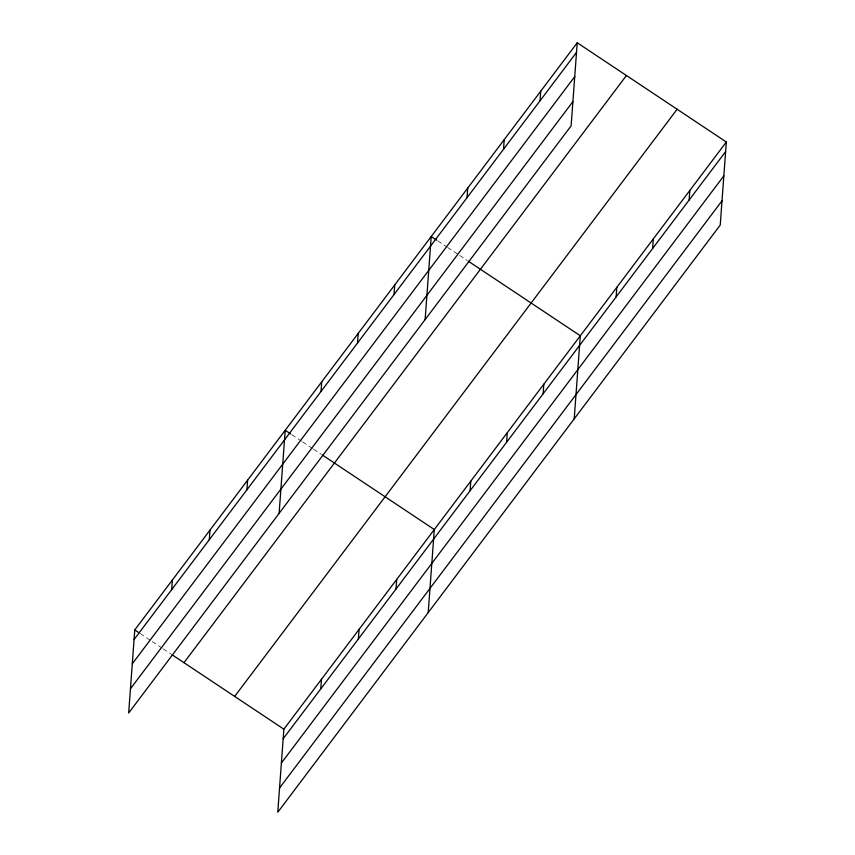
<?xml version="1.0" encoding="UTF-8"?>
<svg xmlns="http://www.w3.org/2000/svg" width="855" height="855" viewBox="0 0 855 855"><rect width="100%" height="100%" fill="white"/><g stroke="black" fill="none" stroke-linecap="round" stroke-linejoin="round"><path stroke-width="0.64" stroke-dasharray="4.28 3.21" d="M437.781 240.886L446.534 246.71M447.625 247.437L458.558 254.715M459.648 255.442L467.3 260.54M291.769 434.65L301.612 441.201M302.702 441.928L312.545 448.48M313.635 449.206L321.288 454.304M140.241 633.566L151.175 640.844M152.265 641.571L162.108 648.122M163.198 648.849L170.85 653.947"/><path stroke-width="1.28" d="M577.232 42.75L134.769 629.921L128.678 712.995L571.129 125.824L577.232 42.75L726.323 142.005L720.231 225.079L277.768 812.25L283.871 729.176L726.323 142.005M171.673 589.64L172.379 580.011M209.283 539.729L209.988 530.1M246.892 489.819L247.597 480.2M279.115 513.363L285.207 430.289L290.679 433.923M321.01 391.462L321.715 381.843M320.764 688.884L321.48 679.265M357.508 343.026L358.213 333.397M358.373 638.984L359.089 629.355M394.016 294.58L394.721 284.961M395.983 589.074L396.699 579.444M425.127 319.588L431.219 236.514L436.691 240.159M428.205 612.608L434.297 529.534L322.388 455.031M467.022 197.697L467.728 188.079M470.1 490.717L470.806 481.098M503.52 149.262L504.226 139.632M506.598 442.281L507.304 432.651M540.029 100.815L540.734 91.196M543.107 393.834L543.812 384.216M574.218 418.843L580.31 335.769L468.401 261.267M616.113 296.952L616.818 287.323M652.611 248.506L653.316 238.887M689.119 200.07L689.825 190.441M134.064 639.551L576.527 52.369M132.29 663.79L574.752 76.608M130.452 688.756L572.914 101.585M183.975 662.678L626.437 75.507M234.665 696.419L677.128 109.248M283.155 738.795L725.617 151.624M281.38 763.034L723.843 175.863M279.542 788.011L722.005 200.84M134.769 629.921L139.151 632.839M171.951 654.673L283.871 729.176"/></g></svg>
